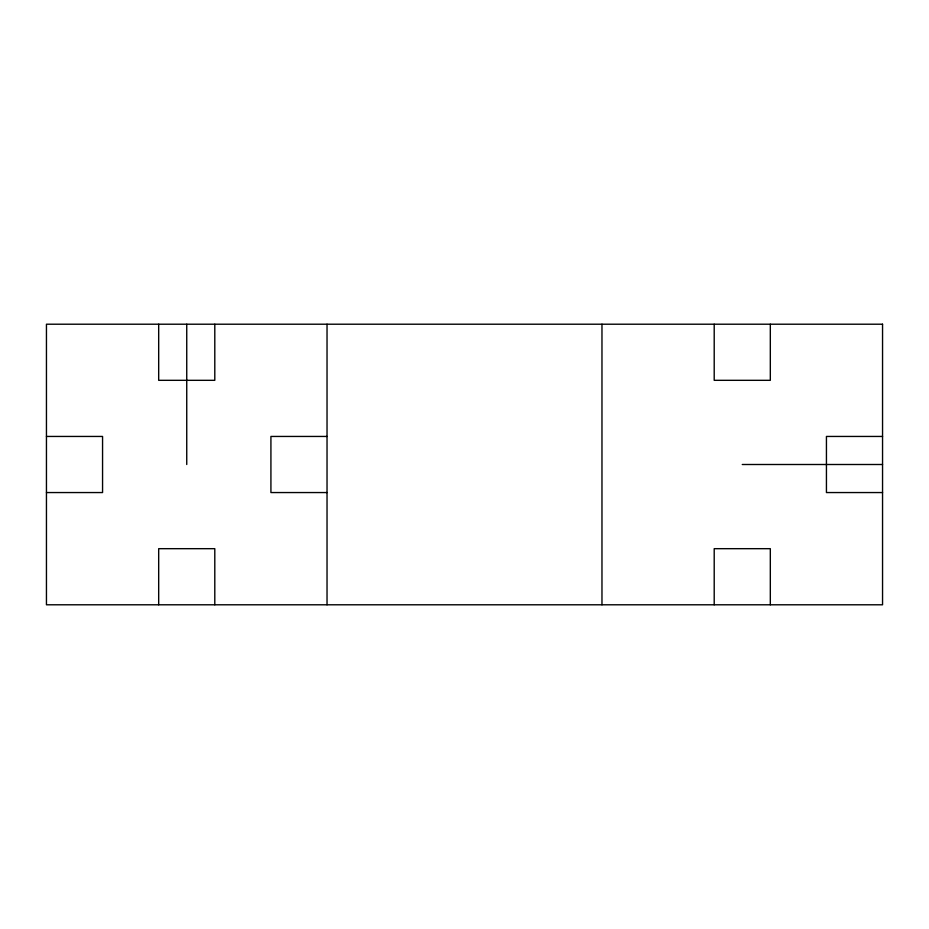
<?xml version="1.0" encoding="UTF-8"?>
<svg xmlns="http://www.w3.org/2000/svg" width="929" height="929" viewBox="0 0 929 929"><rect width="100%" height="100%" fill="white"/><g stroke="black" fill="none" stroke-linecap="round" stroke-linejoin="round"><path stroke-width="1.39" d="M46.45 436.444L102.562 436.444L102.562 492.556L46.45 492.556M327.031 436.444L270.92 436.444L270.92 492.556L327.031 492.556M882.55 436.444L826.438 436.444L826.438 492.556L882.55 492.556M742.259 464.5L882.55 464.5M770.315 324.209L770.315 380.321L714.204 380.321L714.204 324.209M770.315 604.791L770.315 548.679L714.204 548.679L714.204 604.791M601.969 324.209L601.969 604.791M327.031 324.209L327.031 604.791M214.796 324.209L214.796 380.321L158.685 380.321L158.685 324.209M214.796 604.791L214.796 548.679L158.685 548.679L158.685 604.791M186.741 324.209L186.741 464.5M882.55 324.209L46.45 324.209L46.45 604.791L882.55 604.791L882.55 324.209"/></g></svg>
